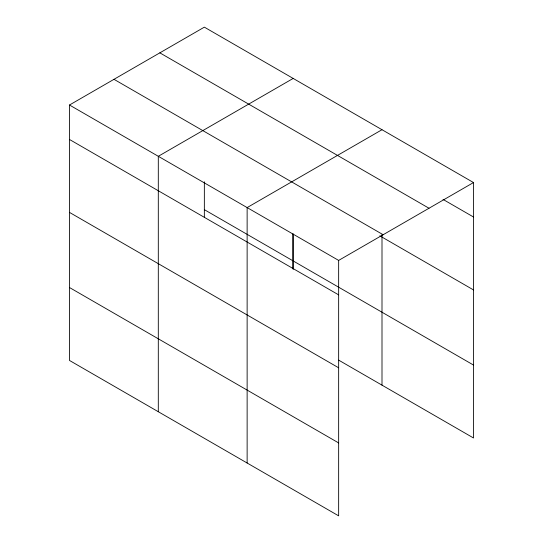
<?xml version="1.0" encoding="UTF-8"?>
<svg xmlns="http://www.w3.org/2000/svg" width="543" height="543" viewBox="0 0 543 543"><rect width="100%" height="100%" fill="white"/><g stroke="black" fill="none" stroke-linecap="round" stroke-linejoin="round"><path stroke-width="0.81" d="M382 234.549L382 385.15M69.484 105.016L338.649 260.416L338.649 515.85L69.484 360.45L69.484 105.016L204.351 27.15L473.516 182.55L473.516 437.984L338.689 360.145M293.172 78.43L158.305 156.296L158.305 411.73M382 129.716L247.133 207.582L247.133 463.016M338.649 260.416L473.516 182.55M443.013 199.396L473.516 217.003M159.846 52.847L429.011 208.247M113.989 79.319L383.154 234.725M379.801 235.818L473.516 289.928M204.351 209.659L473.516 365.059M69.484 139.47L338.649 294.869M69.484 212.394L338.649 367.794M69.484 287.525L338.649 442.925M293.172 233.924L293.172 269.423M292.894 233.999L292.894 268.452M204.351 181.803L204.351 217.288"/></g></svg>
